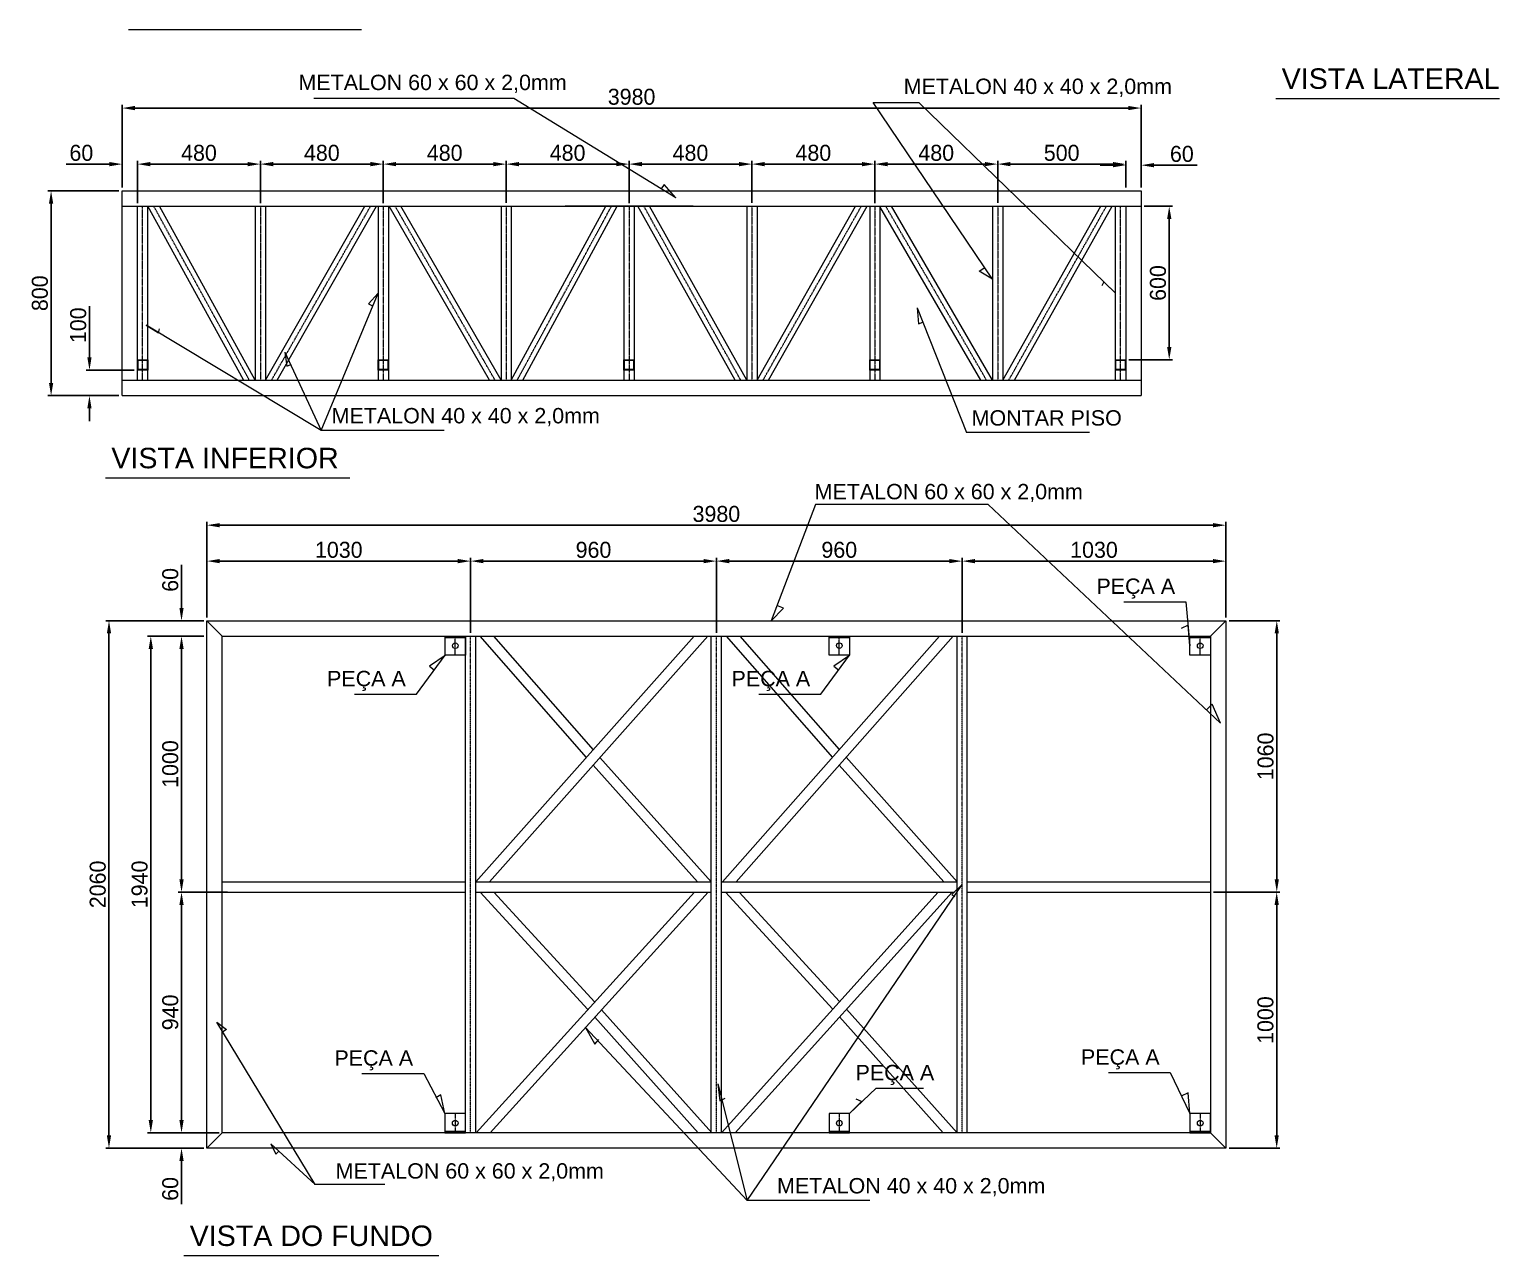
# Model space of a CAD drawing. Header units: millimetres. Extents: x 240378 to 252481, y -44226 to -32994.
# Drawn here: x 240546 to 246289, y -44226 to -39436 of the extents above; entities that cross this region are included whole.
import ezdxf

# ---------------------------------------------------------------- set-up
doc = ezdxf.new("R2010")
doc.units = ezdxf.units.MM
doc.header["$LTSCALE"] = 0.08
doc.linetypes.add('CENTER', pattern=[50.8, 31.75, -6.35, 6.35, -6.35])
doc.linetypes.add('DASHDOT', pattern=[25.4, 12.7, -6.35, 0, -6.35])
for name, color, linetype, lineweight in [('01 cent', 1, 'DASHDOT', 9), ('03', 3, 'Continuous', 15), ('04', 4, 'Continuous', 5), ('CENT 1', 1, 'CENTER', 9), ('COTA', 1, 'Continuous', 9)]:
    doc.layers.add(name, color=color, linetype=linetype, lineweight=lineweight)
doc.styles.add('1-20', font='arial.ttf', dxfattribs={"height": 4})
doc.styles.add('1-500', font='arial.ttf', dxfattribs={"height": 100})
doc.dimstyles.new('ESC25', dxfattribs={"dimscale": 25, "dimtxt": 2.5, "dimasz": 2, "dimexe": 0.5, "dimexo": 0.5, "dimgap": 0.5, "dimtad": 1, "dimdec": 0, "dimzin": 0, "dimdsep": 46, "dimtxsty": 'Standard', "dimcen": 1.5, "dimclrd": 1, "dimclre": 1, "dimclrt": 2, "dimadec": 0, "dimazin": 0, "dimtfac": 1, "dimtdec": 0, "dimtofl": 0, "dimtmove": 0, "dimatfit": 3, "dimfxl": 1, "dimtolj": 1, "dimtzin": 0, "dimarcsym": 0})

# ---------------------------------------------------------------- blocks, each defined once
blk = doc.blocks.new('*D15')
at = {"layer": 'COTA', "color": 1, "lineweight": -2, "transparency": 16777216}
for p, q in [((241239.1, -41733.5), (241239.1, -41360.5)), ((245169.1, -41373), (241289.1, -41373)), ((245219.1, -41733.5), (245219.1, -41360.5))]:
    blk.add_line(p, q, dxfattribs=at)
at = {"layer": 'COTA', "color": 1, "transparency": 16777216}
for points in [[(241289.1, -41364.7), (241289.1, -41381.4), (241239.1, -41373)], [(245169.1, -41364.7), (245169.1, -41381.4), (245219.1, -41373)]]:
    blk.add_solid(points, dxfattribs=at)
at = {"layer": 'DEFPOINTS', "color": 0, "transparency": 16777216}
for p in [(241239.1, -41373), (241239.1, -41746), (245219.1, -41746)]:
    blk.add_point(p, dxfattribs=at)
at = {"layer": 'COTA', "color": 2, "transparency": 16777216, "insert": (243229.1, -41329.3), "char_height": 62.5, "attachment_point": 5}
blk.add_mtext('\\A1;3980', dxfattribs=at)
blk = doc.blocks.new('*D16')
at = {"layer": 'COTA', "color": 1, "lineweight": -2, "transparency": 16777216}
for p, q in [((241226.6, -41746), (240843.9, -41746)), ((240856.4, -41796), (240856.4, -43756)), ((241226.6, -43806), (240843.9, -43806))]:
    blk.add_line(p, q, dxfattribs=at)
at = {"layer": 'COTA', "color": 1, "transparency": 16777216}
for points in [[(240848.1, -41796), (240864.8, -41796), (240856.4, -41746)], [(240848.1, -43756), (240864.8, -43756), (240856.4, -43806)]]:
    blk.add_solid(points, dxfattribs=at)
at = {"layer": 'DEFPOINTS', "color": 0, "transparency": 16777216}
for p in [(241239.1, -41746), (240856.4, -43806), (241239.1, -43806)]:
    blk.add_point(p, dxfattribs=at)
at = {"layer": 'COTA', "color": 2, "transparency": 16777216, "insert": (240812.7, -42776), "char_height": 62.5, "attachment_point": 5, "rotation": 90}
blk.add_mtext('\\A1;2060', dxfattribs=at)
blk = doc.blocks.new('*D3')
at = {"layer": 'COTA', "color": 1, "lineweight": -2, "transparency": 16777216}
for p, q in [((244777.9, -39966.8), (244727.9, -39966.8)), ((244827.9, -40054.5), (244827.9, -39954.3)), ((244887.9, -40054.5), (244887.9, -39954.3)), ((244937.9, -39966.8), (245106.7, -39966.8))]:
    blk.add_line(p, q, dxfattribs=at)
at = {"layer": 'COTA', "color": 1, "transparency": 16777216}
for points in [[(244777.9, -39958.5), (244777.9, -39975.1), (244827.9, -39966.8)], [(244937.9, -39958.5), (244937.9, -39975.1), (244887.9, -39966.8)]]:
    blk.add_solid(points, dxfattribs=at)
at = {"layer": 'DEFPOINTS', "color": 0, "transparency": 16777216}
for p in [(244887.9, -39966.8), (244827.9, -40067), (244887.9, -40067)]:
    blk.add_point(p, dxfattribs=at)
at = {"layer": 'COTA', "color": 2, "transparency": 16777216, "insert": (245047.3, -39923.1), "char_height": 62.5, "attachment_point": 5}
blk.add_mtext('\\A1;60', dxfattribs=at)
blk = doc.blocks.new('*D4')
at = {"layer": 'COTA', "color": 1, "lineweight": -2, "transparency": 16777216}
for p, q in [((240857.9, -39962.6), (240689.2, -39962.6)), ((240907.9, -40054.5), (240907.9, -39950.1)), ((240967.9, -40114.5), (240967.9, -39950.1)), ((241017.9, -39962.6), (241067.9, -39962.6))]:
    blk.add_line(p, q, dxfattribs=at)
at = {"layer": 'COTA', "color": 1, "transparency": 16777216}
for points in [[(240857.9, -39954.3), (240857.9, -39971), (240907.9, -39962.6)], [(241017.9, -39954.3), (241017.9, -39971), (240967.9, -39962.6)]]:
    blk.add_solid(points, dxfattribs=at)
at = {"layer": 'DEFPOINTS', "color": 0, "transparency": 16777216}
for p in [(240907.9, -39962.6), (240907.9, -40067), (240967.9, -40127)]:
    blk.add_point(p, dxfattribs=at)
at = {"layer": 'COTA', "color": 2, "transparency": 16777216, "insert": (240748.5, -39918.9), "char_height": 62.5, "attachment_point": 5}
blk.add_mtext('\\A1;60', dxfattribs=at)
blk = doc.blocks.new('*D23')
at = {"layer": 'COTA', "color": 1, "lineweight": -2, "transparency": 16777216}
for p, q in [((240907.9, -40054.5), (240907.9, -39731.2)), ((244887.9, -40054.5), (244887.9, -39731.2)), ((240957.9, -39743.7), (244837.9, -39743.7))]:
    blk.add_line(p, q, dxfattribs=at)
at = {"layer": 'COTA', "color": 1, "transparency": 16777216}
for points in [[(240957.9, -39735.3), (240957.9, -39752), (240907.9, -39743.7)], [(244837.9, -39735.3), (244837.9, -39752), (244887.9, -39743.7)]]:
    blk.add_solid(points, dxfattribs=at)
at = {"layer": 'DEFPOINTS', "color": 0, "transparency": 16777216}
for p in [(244887.9, -39743.7), (240907.9, -40067), (244887.9, -40067)]:
    blk.add_point(p, dxfattribs=at)
at = {"layer": 'COTA', "color": 2, "transparency": 16777216, "insert": (242897.9, -39699.9), "char_height": 62.5, "attachment_point": 5}
blk.add_mtext('\\A1;3980', dxfattribs=at)
blk = doc.blocks.new('*D24')
at = {"layer": 'COTA', "color": 1, "lineweight": -2, "transparency": 16777216}
for p, q in [((240895.4, -40067), (240617.8, -40067)), ((240630.3, -40117), (240630.3, -40817)), ((240895.4, -40867), (240617.8, -40867))]:
    blk.add_line(p, q, dxfattribs=at)
at = {"layer": 'COTA', "color": 1, "transparency": 16777216}
for points in [[(240622, -40117), (240638.7, -40117), (240630.3, -40067)], [(240622, -40817), (240638.7, -40817), (240630.3, -40867)]]:
    blk.add_solid(points, dxfattribs=at)
at = {"layer": 'DEFPOINTS', "color": 0, "transparency": 16777216}
for p in [(240907.9, -40067), (240630.3, -40867), (240907.9, -40867)]:
    blk.add_point(p, dxfattribs=at)
at = {"layer": 'COTA', "color": 2, "transparency": 16777216, "insert": (240586.6, -40467), "char_height": 62.5, "attachment_point": 5, "rotation": 90}
blk.add_mtext('\\A1;800', dxfattribs=at)
blk = doc.blocks.new('*D25')
at = {"layer": 'COTA', "color": 1, "lineweight": -2, "transparency": 16777216}
for p, q in [((240780.2, -40717), (240780.2, -40517)), ((240955.4, -40767), (240767.7, -40767)), ((240895.4, -40867), (240767.7, -40867)), ((240780.2, -40917), (240780.2, -40967))]:
    blk.add_line(p, q, dxfattribs=at)
at = {"layer": 'COTA', "color": 1, "transparency": 16777216}
for points in [[(240771.8, -40717), (240788.5, -40717), (240780.2, -40767)], [(240771.8, -40917), (240788.5, -40917), (240780.2, -40867)]]:
    blk.add_solid(points, dxfattribs=at)
at = {"layer": 'DEFPOINTS', "color": 0, "transparency": 16777216}
for p in [(240780.2, -40767), (240967.9, -40767), (240907.9, -40867)]:
    blk.add_point(p, dxfattribs=at)
at = {"layer": 'COTA', "color": 2, "transparency": 16777216, "insert": (240736.4, -40592), "char_height": 62.5, "attachment_point": 5, "rotation": 90}
blk.add_mtext('\\A1;100', dxfattribs=at)
blk = doc.blocks.new('*D26')
at = {"layer": 'COTA', "color": 1, "lineweight": -2, "transparency": 16777216}
for p, q in [((240967.9, -40114.5), (240967.9, -39950.1)), ((241017.9, -39962.6), (241397.9, -39962.6)), ((241447.9, -40114.5), (241447.9, -39950.1))]:
    blk.add_line(p, q, dxfattribs=at)
at = {"layer": 'COTA', "color": 1, "transparency": 16777216}
for points in [[(241017.9, -39954.3), (241017.9, -39971), (240967.9, -39962.6)], [(241397.9, -39954.3), (241397.9, -39971), (241447.9, -39962.6)]]:
    blk.add_solid(points, dxfattribs=at)
at = {"layer": 'DEFPOINTS', "color": 0, "transparency": 16777216}
for p in [(241447.9, -39962.6), (240967.9, -40127), (241447.9, -40127)]:
    blk.add_point(p, dxfattribs=at)
at = {"layer": 'COTA', "color": 2, "transparency": 16777216, "insert": (241207.9, -39918.9), "char_height": 62.5, "attachment_point": 5}
blk.add_mtext('\\A1;480', dxfattribs=at)
blk = doc.blocks.new('*D27')
at = {"layer": 'COTA', "color": 1, "lineweight": -2, "transparency": 16777216}
for p, q in [((241447.9, -40114.5), (241447.9, -39950.1)), ((241497.9, -39962.6), (241877.9, -39962.6)), ((241927.9, -40114.5), (241927.9, -39950.1))]:
    blk.add_line(p, q, dxfattribs=at)
at = {"layer": 'COTA', "color": 1, "transparency": 16777216}
for points in [[(241497.9, -39954.3), (241497.9, -39971), (241447.9, -39962.6)], [(241877.9, -39954.3), (241877.9, -39971), (241927.9, -39962.6)]]:
    blk.add_solid(points, dxfattribs=at)
at = {"layer": 'DEFPOINTS', "color": 0, "transparency": 16777216}
for p in [(241927.9, -39962.6), (241447.9, -40127), (241927.9, -40127)]:
    blk.add_point(p, dxfattribs=at)
at = {"layer": 'COTA', "color": 2, "transparency": 16777216, "insert": (241687.9, -39918.9), "char_height": 62.5, "attachment_point": 5}
blk.add_mtext('\\A1;480', dxfattribs=at)
blk = doc.blocks.new('*D28')
at = {"layer": 'COTA', "color": 1, "lineweight": -2, "transparency": 16777216}
for p, q in [((241927.9, -40114.5), (241927.9, -39950.1)), ((241977.9, -39962.6), (242357.9, -39962.6)), ((242407.9, -40113.5), (242407.9, -39950.1))]:
    blk.add_line(p, q, dxfattribs=at)
at = {"layer": 'COTA', "color": 1, "transparency": 16777216}
for points in [[(241977.9, -39954.3), (241977.9, -39971), (241927.9, -39962.6)], [(242357.9, -39954.3), (242357.9, -39971), (242407.9, -39962.6)]]:
    blk.add_solid(points, dxfattribs=at)
at = {"layer": 'DEFPOINTS', "color": 0, "transparency": 16777216}
for p in [(242407.9, -39962.6), (241927.9, -40127), (242407.9, -40126)]:
    blk.add_point(p, dxfattribs=at)
at = {"layer": 'COTA', "color": 2, "transparency": 16777216, "insert": (242167.9, -39918.9), "char_height": 62.5, "attachment_point": 5}
blk.add_mtext('\\A1;480', dxfattribs=at)
blk = doc.blocks.new('*D29')
at = {"layer": 'COTA', "color": 1, "lineweight": -2, "transparency": 16777216}
for p, q in [((242407.9, -40113.5), (242407.9, -39950.1)), ((242457.9, -39962.6), (242837.9, -39962.6)), ((242887.9, -40114.5), (242887.9, -39950.1))]:
    blk.add_line(p, q, dxfattribs=at)
at = {"layer": 'COTA', "color": 1, "transparency": 16777216}
for points in [[(242457.9, -39954.3), (242457.9, -39971), (242407.9, -39962.6)], [(242837.9, -39954.3), (242837.9, -39971), (242887.9, -39962.6)]]:
    blk.add_solid(points, dxfattribs=at)
at = {"layer": 'DEFPOINTS', "color": 0, "transparency": 16777216}
for p in [(242887.9, -39962.6), (242407.9, -40126), (242887.9, -40127)]:
    blk.add_point(p, dxfattribs=at)
at = {"layer": 'COTA', "color": 2, "transparency": 16777216, "insert": (242647.9, -39918.9), "char_height": 62.5, "attachment_point": 5}
blk.add_mtext('\\A1;480', dxfattribs=at)
blk = doc.blocks.new('*D30')
at = {"layer": 'COTA', "color": 1, "lineweight": -2, "transparency": 16777216}
for p, q in [((242887.9, -40114.5), (242887.9, -39950.1)), ((242937.9, -39962.6), (243317.9, -39962.6)), ((243367.9, -40113.5), (243367.9, -39950.1))]:
    blk.add_line(p, q, dxfattribs=at)
at = {"layer": 'COTA', "color": 1, "transparency": 16777216}
for points in [[(242937.9, -39954.3), (242937.9, -39971), (242887.9, -39962.6)], [(243317.9, -39954.3), (243317.9, -39971), (243367.9, -39962.6)]]:
    blk.add_solid(points, dxfattribs=at)
at = {"layer": 'DEFPOINTS', "color": 0, "transparency": 16777216}
for p in [(243367.9, -39962.6), (242887.9, -40127), (243367.9, -40126)]:
    blk.add_point(p, dxfattribs=at)
at = {"layer": 'COTA', "color": 2, "transparency": 16777216, "insert": (243127.9, -39918.9), "char_height": 62.5, "attachment_point": 5}
blk.add_mtext('\\A1;480', dxfattribs=at)
blk = doc.blocks.new('*D31')
at = {"layer": 'COTA', "color": 1, "lineweight": -2, "transparency": 16777216}
for p, q in [((243367.9, -40113.5), (243367.9, -39950.1)), ((243417.9, -39962.6), (243797.9, -39962.6)), ((243847.9, -40114.5), (243847.9, -39950.1))]:
    blk.add_line(p, q, dxfattribs=at)
at = {"layer": 'COTA', "color": 1, "transparency": 16777216}
for points in [[(243417.9, -39954.3), (243417.9, -39971), (243367.9, -39962.6)], [(243797.9, -39954.3), (243797.9, -39971), (243847.9, -39962.6)]]:
    blk.add_solid(points, dxfattribs=at)
at = {"layer": 'DEFPOINTS', "color": 0, "transparency": 16777216}
for p in [(243847.9, -39962.6), (243367.9, -40126), (243847.9, -40127)]:
    blk.add_point(p, dxfattribs=at)
at = {"layer": 'COTA', "color": 2, "transparency": 16777216, "insert": (243607.9, -39918.9), "char_height": 62.5, "attachment_point": 5}
blk.add_mtext('\\A1;480', dxfattribs=at)
blk = doc.blocks.new('*D32')
at = {"layer": 'COTA', "color": 1, "lineweight": -2, "transparency": 16777216}
for p, q in [((243847.9, -40114.5), (243847.9, -39950.1)), ((243897.9, -39962.6), (244277.9, -39962.6)), ((244327.9, -40113.5), (244327.9, -39950.1))]:
    blk.add_line(p, q, dxfattribs=at)
at = {"layer": 'COTA', "color": 1, "transparency": 16777216}
for points in [[(243897.9, -39954.3), (243897.9, -39971), (243847.9, -39962.6)], [(244277.9, -39954.3), (244277.9, -39971), (244327.9, -39962.6)]]:
    blk.add_solid(points, dxfattribs=at)
at = {"layer": 'DEFPOINTS', "color": 0, "transparency": 16777216}
for p in [(244327.9, -39962.6), (243847.9, -40127), (244327.9, -40126)]:
    blk.add_point(p, dxfattribs=at)
at = {"layer": 'COTA', "color": 2, "transparency": 16777216, "insert": (244087.9, -39918.9), "char_height": 62.5, "attachment_point": 5}
blk.add_mtext('\\A1;480', dxfattribs=at)
blk = doc.blocks.new('*D33')
at = {"layer": 'COTA', "color": 1, "lineweight": -2, "transparency": 16777216}
for p, q in [((244327.9, -40113.5), (244327.9, -39950.1)), ((244377.9, -39962.6), (244777.9, -39962.6)), ((244827.9, -40054.5), (244827.9, -39950.1))]:
    blk.add_line(p, q, dxfattribs=at)
at = {"layer": 'COTA', "color": 1, "transparency": 16777216}
for points in [[(244377.9, -39954.3), (244377.9, -39971), (244327.9, -39962.6)], [(244777.9, -39954.3), (244777.9, -39971), (244827.9, -39962.6)]]:
    blk.add_solid(points, dxfattribs=at)
at = {"layer": 'DEFPOINTS', "color": 0, "transparency": 16777216}
for p in [(244827.9, -39962.6), (244827.9, -40067), (244327.9, -40126)]:
    blk.add_point(p, dxfattribs=at)
at = {"layer": 'COTA', "color": 2, "transparency": 16777216, "insert": (244577.9, -39918.9), "char_height": 62.5, "attachment_point": 5}
blk.add_mtext('\\A1;500', dxfattribs=at)
blk = doc.blocks.new('*D36')
at = {"layer": 'COTA', "color": 1, "lineweight": -2, "transparency": 16777216}
for p, q in [((241239.1, -41733.5), (241239.1, -41500.8)), ((241289.1, -41513.3), (242219.1, -41513.3)), ((242269.1, -41793.5), (242269.1, -41500.8))]:
    blk.add_line(p, q, dxfattribs=at)
at = {"layer": 'COTA', "color": 1, "transparency": 16777216}
for points in [[(241289.1, -41505), (241289.1, -41521.6), (241239.1, -41513.3)], [(242219.1, -41505), (242219.1, -41521.6), (242269.1, -41513.3)]]:
    blk.add_solid(points, dxfattribs=at)
at = {"layer": 'DEFPOINTS', "color": 0, "transparency": 16777216}
for p in [(242269.1, -41513.3), (241239.1, -41746), (242269.1, -41806)]:
    blk.add_point(p, dxfattribs=at)
at = {"layer": 'COTA', "color": 2, "transparency": 16777216, "insert": (241754.1, -41469.5), "char_height": 62.5, "attachment_point": 5}
blk.add_mtext('\\A1;1030', dxfattribs=at)
blk = doc.blocks.new('*D37')
at = {"layer": 'COTA', "color": 1, "lineweight": -2, "transparency": 16777216}
for p, q in [((242269.1, -41793.5), (242269.1, -41500.8)), ((242319.1, -41513.3), (243179.1, -41513.3)), ((243229.1, -41793.5), (243229.1, -41500.8))]:
    blk.add_line(p, q, dxfattribs=at)
at = {"layer": 'COTA', "color": 1, "transparency": 16777216}
for points in [[(242319.1, -41505), (242319.1, -41521.6), (242269.1, -41513.3)], [(243179.1, -41505), (243179.1, -41521.6), (243229.1, -41513.3)]]:
    blk.add_solid(points, dxfattribs=at)
at = {"layer": 'DEFPOINTS', "color": 0, "transparency": 16777216}
for p in [(243229.1, -41513.3), (242269.1, -41806), (243229.1, -41806)]:
    blk.add_point(p, dxfattribs=at)
at = {"layer": 'COTA', "color": 2, "transparency": 16777216, "insert": (242749.1, -41469.5), "char_height": 62.5, "attachment_point": 5}
blk.add_mtext('\\A1;960', dxfattribs=at)
blk = doc.blocks.new('*D38')
at = {"layer": 'COTA', "color": 1, "lineweight": -2, "transparency": 16777216}
for p, q in [((243229.1, -41793.5), (243229.1, -41500.8)), ((243279.1, -41513.3), (244139.1, -41513.3)), ((244189.1, -41793.5), (244189.1, -41500.8))]:
    blk.add_line(p, q, dxfattribs=at)
at = {"layer": 'COTA', "color": 1, "transparency": 16777216}
for points in [[(243279.1, -41505), (243279.1, -41521.6), (243229.1, -41513.3)], [(244139.1, -41505), (244139.1, -41521.6), (244189.1, -41513.3)]]:
    blk.add_solid(points, dxfattribs=at)
at = {"layer": 'DEFPOINTS', "color": 0, "transparency": 16777216}
for p in [(244189.1, -41513.3), (243229.1, -41806), (244189.1, -41806)]:
    blk.add_point(p, dxfattribs=at)
at = {"layer": 'COTA', "color": 2, "transparency": 16777216, "insert": (243709.1, -41469.5), "char_height": 62.5, "attachment_point": 5}
blk.add_mtext('\\A1;960', dxfattribs=at)
blk = doc.blocks.new('*D39')
at = {"layer": 'COTA', "color": 1, "lineweight": -2, "transparency": 16777216}
for p, q in [((244189.1, -41793.5), (244189.1, -41500.8)), ((244239.1, -41513.3), (245169.1, -41513.3)), ((245219.1, -41733.5), (245219.1, -41500.8))]:
    blk.add_line(p, q, dxfattribs=at)
at = {"layer": 'COTA', "color": 1, "transparency": 16777216}
for points in [[(244239.1, -41505), (244239.1, -41521.6), (244189.1, -41513.3)], [(245169.1, -41505), (245169.1, -41521.6), (245219.1, -41513.3)]]:
    blk.add_solid(points, dxfattribs=at)
at = {"layer": 'DEFPOINTS', "color": 0, "transparency": 16777216}
for p in [(245219.1, -41513.3), (245219.1, -41746), (244189.1, -41806)]:
    blk.add_point(p, dxfattribs=at)
at = {"layer": 'COTA', "color": 2, "transparency": 16777216, "insert": (244704.1, -41469.5), "char_height": 62.5, "attachment_point": 5}
blk.add_mtext('\\A1;1030', dxfattribs=at)
blk = doc.blocks.new('*D5')
at = {"layer": 'COTA', "color": 1, "lineweight": -2, "transparency": 16777216}
for p, q in [((241226.6, -41806), (241127.3, -41806)), ((241139.8, -42756), (241139.8, -41856)), ((241318.9, -42806), (241127.3, -42806))]:
    blk.add_line(p, q, dxfattribs=at)
at = {"layer": 'COTA', "color": 1, "transparency": 16777216}
for points in [[(241131.5, -41856), (241148.1, -41856), (241139.8, -41806)], [(241131.5, -42756), (241148.1, -42756), (241139.8, -42806)]]:
    blk.add_solid(points, dxfattribs=at)
at = {"layer": 'DEFPOINTS', "color": 0, "transparency": 16777216}
for p in [(241139.8, -41806), (241239.1, -41806), (241331.4, -42806)]:
    blk.add_point(p, dxfattribs=at)
at = {"layer": 'COTA', "color": 2, "transparency": 16777216, "insert": (241096.1, -42306), "char_height": 62.5, "attachment_point": 5, "rotation": 90}
blk.add_mtext('\\A1;1000', dxfattribs=at)
blk = doc.blocks.new('*D6')
at = {"layer": 'COTA', "color": 1, "lineweight": -2, "transparency": 16777216}
for p, q in [((241286.6, -42806), (241127.3, -42806)), ((241139.8, -43696), (241139.8, -42856)), ((241226.6, -43746), (241127.3, -43746))]:
    blk.add_line(p, q, dxfattribs=at)
at = {"layer": 'COTA', "color": 1, "transparency": 16777216}
for points in [[(241131.5, -42856), (241148.1, -42856), (241139.8, -42806)], [(241131.5, -43696), (241148.1, -43696), (241139.8, -43746)]]:
    blk.add_solid(points, dxfattribs=at)
at = {"layer": 'DEFPOINTS', "color": 0, "transparency": 16777216}
for p in [(241139.8, -42806), (241299.1, -42806), (241239.1, -43746)]:
    blk.add_point(p, dxfattribs=at)
at = {"layer": 'COTA', "color": 2, "transparency": 16777216, "insert": (241096.1, -43276), "char_height": 62.5, "attachment_point": 5, "rotation": 90}
blk.add_mtext('\\A1;940', dxfattribs=at)
blk = doc.blocks.new('*D40')
at = {"layer": 'COTA', "color": 1, "lineweight": -2, "transparency": 16777216}
for p, q in [((241226.6, -41806), (241007.3, -41806)), ((241019.8, -43696), (241019.8, -41856)), ((241286.6, -43746), (241007.3, -43746))]:
    blk.add_line(p, q, dxfattribs=at)
at = {"layer": 'COTA', "color": 1, "transparency": 16777216}
for points in [[(241011.5, -41856), (241028.2, -41856), (241019.8, -41806)], [(241011.5, -43696), (241028.2, -43696), (241019.8, -43746)]]:
    blk.add_solid(points, dxfattribs=at)
at = {"layer": 'DEFPOINTS', "color": 0, "transparency": 16777216}
for p in [(241019.8, -41806), (241239.1, -41806), (241299.1, -43746)]:
    blk.add_point(p, dxfattribs=at)
at = {"layer": 'COTA', "color": 2, "transparency": 16777216, "insert": (240976.1, -42776), "char_height": 62.5, "attachment_point": 5, "rotation": 90}
blk.add_mtext('\\A1;1940', dxfattribs=at)
blk = doc.blocks.new('*D41')
at = {"layer": 'COTA', "color": 1, "lineweight": -2, "transparency": 16777216}
for p, q in [((241139.8, -43696), (241139.8, -43646)), ((241226.6, -43746), (241127.3, -43746)), ((241226.6, -43806), (241127.3, -43806)), ((241139.8, -43856), (241139.8, -44024.8))]:
    blk.add_line(p, q, dxfattribs=at)
at = {"layer": 'COTA', "color": 1, "transparency": 16777216}
for points in [[(241131.5, -43696), (241148.1, -43696), (241139.8, -43746)], [(241131.5, -43856), (241148.1, -43856), (241139.8, -43806)]]:
    blk.add_solid(points, dxfattribs=at)
at = {"layer": 'DEFPOINTS', "color": 0, "transparency": 16777216}
for p in [(241239.1, -43746), (241139.8, -43806), (241239.1, -43806)]:
    blk.add_point(p, dxfattribs=at)
at = {"layer": 'COTA', "color": 2, "transparency": 16777216, "insert": (241096.1, -43965.4), "char_height": 62.5, "attachment_point": 5, "rotation": 90}
blk.add_mtext('\\A1;60', dxfattribs=at)
blk = doc.blocks.new('*D42')
at = {"layer": 'COTA', "color": 1, "lineweight": -2, "transparency": 16777216}
for p, q in [((241139.8, -41696), (241139.8, -41527.3)), ((241226.6, -41746), (241127.3, -41746)), ((241226.6, -41806), (241127.3, -41806)), ((241139.8, -41856), (241139.8, -41906))]:
    blk.add_line(p, q, dxfattribs=at)
at = {"layer": 'COTA', "color": 1, "transparency": 16777216}
for points in [[(241131.5, -41696), (241148.1, -41696), (241139.8, -41746)], [(241131.5, -41856), (241148.1, -41856), (241139.8, -41806)]]:
    blk.add_solid(points, dxfattribs=at)
at = {"layer": 'DEFPOINTS', "color": 0, "transparency": 16777216}
for p in [(241139.8, -41746), (241239.1, -41746), (241239.1, -41806)]:
    blk.add_point(p, dxfattribs=at)
at = {"layer": 'COTA', "color": 2, "transparency": 16777216, "insert": (241096.1, -41586.6), "char_height": 62.5, "attachment_point": 5, "rotation": 90}
blk.add_mtext('\\A1;60', dxfattribs=at)
blk = doc.blocks.new('*D43')
at = {"layer": 'COTA', "color": 1, "lineweight": -2, "transparency": 16777216}
for p, q in [((245171.6, -42806), (245430.3, -42806)), ((245417.8, -43756), (245417.8, -42856)), ((245231.6, -43806), (245430.3, -43806))]:
    blk.add_line(p, q, dxfattribs=at)
at = {"layer": 'COTA', "color": 1, "transparency": 16777216}
for points in [[(245409.5, -42856), (245426.1, -42856), (245417.8, -42806)], [(245409.5, -43756), (245426.1, -43756), (245417.8, -43806)]]:
    blk.add_solid(points, dxfattribs=at)
at = {"layer": 'DEFPOINTS', "color": 0, "transparency": 16777216}
for p in [(245159.1, -42806), (245417.8, -42806), (245219.1, -43806)]:
    blk.add_point(p, dxfattribs=at)
at = {"layer": 'COTA', "color": 2, "transparency": 16777216, "insert": (245374, -43306), "char_height": 62.5, "attachment_point": 5, "rotation": 90}
blk.add_mtext('\\A1;1000', dxfattribs=at)
blk = doc.blocks.new('*D44')
at = {"layer": 'COTA', "color": 1, "lineweight": -2, "transparency": 16777216}
for p, q in [((245231.6, -41746), (245430.6, -41746)), ((245418.1, -42756), (245418.1, -41796)), ((245171.6, -42806), (245430.6, -42806))]:
    blk.add_line(p, q, dxfattribs=at)
at = {"layer": 'COTA', "color": 1, "transparency": 16777216}
for points in [[(245409.8, -41796), (245426.5, -41796), (245418.1, -41746)], [(245409.8, -42756), (245426.5, -42756), (245418.1, -42806)]]:
    blk.add_solid(points, dxfattribs=at)
at = {"layer": 'DEFPOINTS', "color": 0, "transparency": 16777216}
for p in [(245219.1, -41746), (245418.1, -41746), (245159.1, -42806)]:
    blk.add_point(p, dxfattribs=at)
at = {"layer": 'COTA', "color": 2, "transparency": 16777216, "insert": (245374.4, -42276), "char_height": 62.5, "attachment_point": 5, "rotation": 90}
blk.add_mtext('\\A1;1060', dxfattribs=at)
blk = doc.blocks.new('*D137')
at = {"layer": 'COTA', "color": 1, "lineweight": -2, "transparency": 16777216}
for p, q in [((244900.4, -40127), (245010.5, -40127)), ((244998, -40177), (244998, -40677)), ((244840.4, -40727), (245010.5, -40727))]:
    blk.add_line(p, q, dxfattribs=at)
at = {"layer": 'COTA', "color": 1, "transparency": 16777216}
for points in [[(244989.7, -40177), (245006.4, -40177), (244998, -40127)], [(244989.7, -40677), (245006.4, -40677), (244998, -40727)]]:
    blk.add_solid(points, dxfattribs=at)
at = {"layer": 'DEFPOINTS', "color": 0, "transparency": 16777216}
for p in [(244887.9, -40127), (244827.9, -40727), (244998, -40727)]:
    blk.add_point(p, dxfattribs=at)
at = {"layer": 'COTA', "color": 2, "transparency": 16777216, "insert": (244954.3, -40427), "char_height": 62.5, "attachment_point": 5, "rotation": 90}
blk.add_mtext('\\A1;600', dxfattribs=at)

msp = doc.modelspace()

# ---------------------------------------------------------------- linework, layer by layer
at = {"layer": '01 cent'}
for p, q in [((242269.1, -43746), (242269.1, -41806)), ((243229.1, -43746), (243229.1, -41806)), ((244189.1, -43746), (244189.1, -41806)), ((244189.1, -43746), (244189.1, -41806))]:
    msp.add_line(p, q, dxfattribs=at)
at = {"layer": '03', "color": 3}
for p, q in [((240907.9, -40067), (244887.9, -40067)), ((240907.9, -40867), (240907.9, -40067)), ((244887.9, -40067), (244887.9, -40867)), ((240907.9, -40127), (244887.9, -40127)), ((240967.9, -40807), (240967.9, -40127)), ((241007.9, -40807), (241007.9, -40127)), ((241381.8, -40805), (241008.7, -40127)), ((241427.9, -40807), (241053.7, -40127)), ((241427.9, -40126), (241427.9, -40807)), ((241467.9, -40126), (241467.9, -40807)), ((241467.9, -40807), (241855.8, -40127)), ((241513.3, -40807), (241901.2, -40127)), ((241907.9, -40127), (241907.9, -40807)), ((241947.9, -40127), (241947.9, -40807)), ((242342.4, -40807), (241951.1, -40127)), ((242387.9, -40807), (241996.6, -40127)), ((242387.9, -40126), (242387.9, -40807)), ((242427.9, -40126), (242427.9, -40807)), ((242427.9, -40807), (242797.1, -40127)), ((242472.8, -40807), (242842, -40127)), ((242867.9, -40127), (242867.9, -40807)), ((242907.9, -40127), (242907.9, -40807)), ((243302.4, -40807), (242922.9, -40127)), ((243347.5, -40807), (242968.1, -40127)), ((243347.9, -40126), (243347.9, -40807)), ((243387.9, -40126), (243387.9, -40807)), ((243387.9, -40807), (243772.9, -40127)), ((243433.2, -40807), (243818.2, -40127)), ((243827.9, -40127), (243827.9, -40807)), ((243827.9, -40127), (243827.9, -40807)), ((243867.9, -40127), (243867.9, -40807)), ((243867.9, -40127), (243867.9, -40807)), ((244262.3, -40807), (243867.9, -40127.6)), ((244307.9, -40807), (243913.2, -40127)), ((244307.9, -40126), (244307.9, -40807)), ((244347.9, -40126), (244347.9, -40807)), ((244347.9, -40807), (244730.3, -40127)), ((244393.2, -40807), (244775.6, -40127)), ((244787.9, -40807), (244787.9, -40127)), ((244827.9, -40127), (244827.9, -40807)), ((240967.9, -40767), (240967.9, -40727)), ((240967.9, -40727), (241007.9, -40727)), ((240967.9, -40729), (241007.9, -40729)), ((241007.9, -40765), (240967.9, -40765)), ((241007.9, -40767), (240967.9, -40767)), ((240969.9, -40767), (240969.9, -40727)), ((241005.9, -40727), (241005.9, -40767)), ((241007.9, -40727), (241007.9, -40767)), ((241907.9, -40767), (241907.9, -40727)), ((241907.9, -40727), (241947.9, -40727)), ((241907.9, -40729), (241947.9, -40729)), ((241947.9, -40765), (241907.9, -40765)), ((241947.9, -40767), (241907.9, -40767)), ((241909.9, -40767), (241909.9, -40727)), ((241945.9, -40727), (241945.9, -40767)), ((241947.9, -40727), (241947.9, -40767)), ((242867.9, -40767), (242867.9, -40727)), ((242867.9, -40727), (242907.9, -40727)), ((242867.9, -40729), (242907.9, -40729)), ((242907.9, -40765), (242867.9, -40765)), ((242907.9, -40767), (242867.9, -40767)), ((242869.9, -40767), (242869.9, -40727)), ((242905.9, -40727), (242905.9, -40767)), ((242907.9, -40727), (242907.9, -40767)), ((243827.9, -40767), (243827.9, -40727)), ((243827.9, -40727), (243867.9, -40727)), ((243827.9, -40729), (243867.9, -40729)), ((243867.9, -40765), (243827.9, -40765)), ((243867.9, -40767), (243827.9, -40767)), ((243829.9, -40767), (243829.9, -40727)), ((243865.9, -40727), (243865.9, -40767)), ((243867.9, -40727), (243867.9, -40767)), ((244787.9, -40767), (244787.9, -40727)), ((244787.9, -40727), (244827.9, -40727)), ((244787.9, -40729), (244827.9, -40729)), ((244827.9, -40765), (244787.9, -40765)), ((244827.9, -40767), (244787.9, -40767)), ((244789.9, -40767), (244789.9, -40727)), ((244825.9, -40727), (244825.9, -40767)), ((244827.9, -40727), (244827.9, -40767)), ((240907.9, -40807), (244887.9, -40807)), ((240907.9, -40867), (244887.9, -40867))]:
    msp.add_line(p, q, dxfattribs=at)
at = {"layer": '03'}
for p, q in [((243137.9, -40127), (242637.9, -40127)), ((241239.1, -41746), (245219.1, -41746)), ((241239.1, -43806), (241239.1, -41746)), ((241299.1, -41806), (241239.1, -41746)), ((245159.1, -41806), (245219.1, -41746)), ((245219.1, -41746), (245219.1, -43806)), ((241299.1, -41806), (245159.1, -41806)), ((241299.1, -43746), (241299.1, -41806)), ((242169.1, -41881.2), (242169.1, -41806.2)), ((242169.1, -41806.2), (242249.1, -41806.2)), ((242249.1, -43746), (242249.1, -41806)), ((242249.1, -41806.2), (242249.1, -41881.2)), ((242289.1, -43746), (242289.1, -41806)), ((242289.1, -42766), (243141.7, -41806)), ((242304.8, -41806), (242720.5, -42280.2)), ((242342.8, -42766), (243195.4, -41806)), ((242358.5, -41806), (242747.2, -42250.1)), ((243209.1, -43746), (243209.1, -41806)), ((243249.1, -43746), (243249.1, -41806)), ((243253.4, -42766), (244100.3, -41806)), ((243267, -41806), (243682.3, -42279.8)), ((243307, -42766), (244153.8, -41806)), ((243320.7, -41806), (243709, -42249.6)), ((243669.1, -41881), (243669.1, -41806)), ((243669.1, -41806), (243749.1, -41806)), ((243749.1, -41806), (243749.1, -41881)), ((244169.1, -43746), (244169.1, -41806)), ((244169.1, -43746), (244169.1, -41806)), ((244209.1, -43746), (244209.1, -41806)), ((244209.1, -43746), (244209.1, -41806)), ((245079.1, -41881.2), (245079.1, -41806.2)), ((245079.1, -41806.2), (245159.1, -41806.2)), ((245159.1, -41806), (245159.1, -43745.8)), ((245159.1, -41806.2), (245159.1, -41881.2)), ((242169.1, -41812.2), (242249.1, -41812.2)), ((243669.1, -41812), (243749.1, -41812)), ((245079.1, -41812.2), (245159.1, -41812.2)), ((242249.1, -41881.2), (242169.1, -41881.2)), ((243749.1, -41881), (243669.1, -41881)), ((245159.1, -41881.2), (245079.1, -41881.2)), ((242747.4, -42310.4), (243155.4, -42766)), ((242774.2, -42280.3), (243209.1, -42766)), ((243709.3, -42310), (244117.6, -42766)), ((243735.9, -42279.7), (244169.1, -42766)), ((241299.1, -42766), (242249.1, -42766)), ((242289.1, -42766), (243209.1, -42766)), ((243249.1, -42766), (244169.1, -42766)), ((244209.1, -42766), (245159.1, -42766)), ((241299.1, -42806), (242249.1, -42806)), ((242289.1, -42806), (243209.1, -42806)), ((242291, -43746), (243143.6, -42806)), ((242306.7, -42806), (242727, -43265.3)), ((242344.8, -43746), (243197.4, -42806)), ((242360.4, -42806), (242754, -43235.5)), ((243249.1, -42806), (244159.1, -42806)), ((243249.1, -43746), (244095.9, -42806)), ((243264.8, -42806), (243683.6, -43263.7)), ((243302.7, -43746), (244149.5, -42806)), ((243318.5, -42806), (243710.5, -43233.8)), ((244209.1, -42806), (245159.1, -42806)), ((242753.7, -43295.2), (243157.3, -43746)), ((242780.7, -43265.4), (243211, -43746)), ((243710.3, -43293.6), (244115.4, -43746)), ((243737.2, -43263.7), (244169.1, -43746)), ((242168.9, -43670.8), (242168.9, -43745.8)), ((242248.9, -43670.8), (242168.9, -43670.8)), ((242248.9, -43745.8), (242248.9, -43670.8)), ((243669.1, -43671), (243669.1, -43746)), ((243749.1, -43671), (243669.1, -43671)), ((243749.1, -43746), (243749.1, -43671)), ((245079.1, -43670.8), (245079.1, -43745.8)), ((245159.1, -43670.8), (245079.1, -43670.8)), ((245159.1, -43745.8), (245159.1, -43670.8)), ((241299.1, -43746), (241239.1, -43806)), ((245159.3, -43746), (241299.1, -43746)), ((242168.9, -43739.8), (242248.9, -43739.8)), ((242168.9, -43745.8), (242248.9, -43745.8)), ((243669.1, -43740), (243749.1, -43740)), ((243669.1, -43746), (243749.1, -43746)), ((245079.1, -43739.8), (245159.1, -43739.8)), ((245079.1, -43745.8), (245159.1, -43745.8)), ((245159.3, -43746), (245219.1, -43806)), ((245219.1, -43806), (241239.1, -43806))]:
    msp.add_line(p, q, dxfattribs=at)
for centre in [(242209.1, -41843.7), (243709.1, -41843.5), (245119.1, -41843.7), (242208.9, -43708.3), (243709.1, -43708.5), (245119.1, -43708.3)]:
    msp.add_circle(centre, 11, dxfattribs=at)
at = {"layer": '04', "color": 4}
for p, q in [((240932.2, -39436.4), (241842.9, -39436.4)), ((245414.8, -39706.2), (246288.5, -39706.2)), ((244743, -40422.5), (244734.6, -40437.9)), ((244787.9, -40467), (244743, -40422.5)), ((241685.4, -41002.9), (241907.9, -40467)), ((241907.9, -40467), (241870.8, -40508.9)), ((241870.8, -40508.9), (241886, -40515.7)), ((244013, -40524.1), (244206.5, -41011.5)), ((244013, -40524.1), (244018.9, -40587)), ((241685.4, -41002.9), (241002.2, -40591.8)), ((241002.2, -40591.8), (241049.4, -40621.8)), ((244018.9, -40587), (244035.3, -40580.6)), ((241049.4, -40621.8), (241053.8, -40605.8)), ((241542.7, -40697), (241685.4, -41002.9)), ((241542.7, -40697), (241551.6, -40752.2)), ((241551.6, -40752.2), (241566.5, -40744.8)), ((242165.5, -41002.9), (241685.4, -41002.9)), ((244686.6, -41011.5), (244206.5, -41011.5)), ((240843.3, -41188.2), (241797.1, -41188.2)), ((242169.2, -41881.6), (242108.5, -41923.8)), ((243748.9, -41881.6), (243688.2, -41923.8)), ((242108.5, -41923.8), (242126.8, -41937.7)), ((243688.2, -41923.8), (243706.6, -41937.7)), ((243348.7, -44010.7), (244189.1, -42776)), ((244189.1, -42776), (244148.9, -42816)), ((244148.9, -42816), (244161.2, -42823.3)), ((243348.7, -44010.7), (242717.3, -43335.3)), ((242717.3, -43335.3), (242753.8, -43399.5)), ((242753.8, -43399.5), (242769.3, -43382.5)), ((243235.4, -43555.4), (243348.7, -44010.7)), ((243235.4, -43555.4), (243242.2, -43621.4)), ((242152.4, -43598.6), (242132.6, -43610.3)), ((242168.4, -43670.7), (242152.4, -43598.6)), ((243242.2, -43621.4), (243263.1, -43611)), ((243749.1, -43671), (243796.3, -43624.5)), ((243796.3, -43624.5), (243775.1, -43614.7)), ((243828.8, -44010.7), (243348.7, -44010.7)), ((241149.2, -44225.9), (242145.5, -44225.9))]:
    msp.add_line(p, q, dxfattribs=at)
at = {"layer": '04'}
for p, q in [((242437.4, -39706.4), (241656.2, -39706.4)), ((243070.4, -40094), (242437.4, -39706.4)), ((244307.9, -40411.5), (243841.4, -39721.7)), ((243841.4, -39721.7), (244020.3, -39721.7)), ((244020.3, -39721.7), (244787.9, -40467)), ((243024.5, -40042.2), (243013.9, -40059.4)), ((243070.4, -40094), (243024.5, -40042.2)), ((244255.7, -40380.8), (244277.3, -40366.2)), ((244307.9, -40411.5), (244255.7, -40380.8)), ((243616.7, -41291.8), (243442.6, -41746)), ((244290.2, -41291.8), (243616.7, -41291.8)), ((244290.2, -41291.8), (245197.9, -42146.1)), ((243491.8, -41697.1), (243465.2, -41687)), ((244820.7, -41671.8), (245062.4, -41671.8)), ((245062.4, -41671.8), (245079.1, -41843.7)), ((243442.6, -41746), (243491.8, -41697.1)), ((245072, -41763.2), (245045.3, -41776.6)), ((245079.1, -41843.7), (245072, -41763.2)), ((242057.1, -42032.5), (242169.1, -41881.2)), ((243636.9, -42032.5), (243748.8, -41881.2)), ((241815.4, -42032.5), (242057.1, -42032.5)), ((243395.2, -42032.5), (243636.9, -42032.5)), ((245165.3, -42072.2), (245144.3, -42093.5)), ((245197.9, -42146.1), (245165.3, -42072.2)), ((241662.2, -43948), (241277.6, -43313.6)), ((241277.6, -43313.6), (241315, -43342.9)), ((241315, -43342.9), (241300.6, -43351.6)), ((241844, -43514.7), (242085.7, -43514.7)), ((242085.7, -43514.7), (242168.9, -43670.8)), ((244760.2, -43511), (245001.9, -43511)), ((245001.9, -43511), (245079.1, -43670.8)), ((243853.4, -43571.6), (243749.1, -43671)), ((243853.4, -43571.6), (244038.8, -43571.6)), ((245072, -43590.3), (245045.3, -43603.7)), ((245079.1, -43670.8), (245072, -43590.3)), ((241662.2, -43948), (241488.1, -43789.5)), ((241488.1, -43789.5), (241508.7, -43829.8)), ((241508.7, -43829.8), (241519.4, -43818)), ((241934.5, -43948), (241662.2, -43948))]:
    msp.add_line(p, q, dxfattribs=at)
for points in [[(243070.4, -40094), (243024.5, -40042.2), (243013.9, -40059.4), (243070.4, -40094)], [(244307.9, -40411.5), (244277.3, -40366.2), (244255.7, -40380.8), (244307.9, -40411.5)], [(243442.6, -41746), (243465.2, -41687), (243491.8, -41697.1), (243442.6, -41746)], [(245045.3, -41776.6), (245072, -41763.2), (245079.1, -41843.7), (245045.3, -41776.6)], [(245144.3, -42093.5), (245165.3, -42072.2), (245197.9, -42146.1), (245144.3, -42093.5)], [(241277.6, -43313.6), (241315, -43342.9), (241300.6, -43351.6), (241277.6, -43313.6)], [(245045.3, -43603.7), (245072, -43590.3), (245079.1, -43670.8), (245045.3, -43603.7)], [(241519.4, -43818), (241488.1, -43789.5), (241508.7, -43829.8), (241519.4, -43818)]]:
    msp.add_solid(points, dxfattribs=at)
at = {"layer": '04', "color": 4}
for points in [[(244734.6, -40437.9), (244787.9, -40467), (244743, -40422.5), (244734.6, -40437.9)], [(241907.9, -40467), (241870.8, -40508.9), (241886, -40515.7), (241907.9, -40467)], [(244035.3, -40580.6), (244013, -40524.1), (244018.9, -40587), (244035.3, -40580.6)], [(241002.2, -40591.8), (241049.4, -40621.8), (241053.8, -40605.8), (241002.2, -40591.8)], [(241542.7, -40697), (241551.6, -40752.2), (241566.5, -40744.8), (241542.7, -40697)], [(242169.2, -41881.6), (242126.8, -41937.7), (242108.5, -41923.8), (242169.2, -41881.6)], [(243748.9, -41881.6), (243706.6, -41937.7), (243688.2, -41923.8), (243748.9, -41881.6)], [(244189.1, -42776), (244148.9, -42816), (244161.2, -42823.3), (244189.1, -42776)], [(242717.3, -43335.3), (242769.3, -43382.5), (242753.8, -43399.5), (242717.3, -43335.3)], [(243263.1, -43611), (243235.4, -43555.4), (243242.2, -43621.4), (243263.1, -43611)], [(242168.4, -43670.7), (242132.6, -43610.3), (242152.4, -43598.6), (242168.4, -43670.7)], [(243775.1, -43614.7), (243749.1, -43671), (243796.3, -43624.5), (243775.1, -43614.7)]]:
    msp.add_solid(points, dxfattribs=at)
at = {"layer": 'CENT 1', "color": 1}
for p, q in [((240987.9, -40807), (240987.9, -40127)), ((241404.4, -40806), (241031.5, -40127)), ((241447.9, -40126), (241447.9, -40807)), ((241491.5, -40806.3), (241878.2, -40127)), ((241927.9, -40127), (241927.9, -40807)), ((242364.7, -40807), (241974.2, -40127)), ((242407.9, -40126), (242407.9, -40807)), ((242450.8, -40807), (242819.3, -40127)), ((242887.9, -40127), (242887.9, -40807)), ((243324, -40806.1), (242945.8, -40127)), ((243367.9, -40126), (243367.9, -40807)), ((243411.5, -40806.2), (243795.3, -40127)), ((243847.9, -40127), (243847.9, -40807)), ((243847.9, -40127), (243847.9, -40807)), ((244284.3, -40806.5), (243890.7, -40127)), ((244327.9, -40126), (244327.9, -40807)), ((244371.4, -40806.2), (244752.6, -40127)), ((244807.9, -40807), (244807.9, -40127))]:
    msp.add_line(p, q, dxfattribs=at)
at = {"layer": 'CENT 1'}
for p, q in [((242887.9, -40127), (242887.9, -40627)), ((242209.1, -41881.2), (242209.1, -41806.2)), ((243709.1, -41881), (243709.1, -41806)), ((245119.1, -41881.2), (245119.1, -41806.2)), ((242208.9, -43670.8), (242208.9, -43745.8)), ((243709.1, -43671), (243709.1, -43746)), ((245119.1, -43670.8), (245119.1, -43745.8))]:
    msp.add_line(p, q, dxfattribs=at)
at = {"layer": 'COTA'}
msp.add_line((241907.9, -40467), (241907.9, -40467), dxfattribs=at)

# ---------------------------------------------------------------- texts
at = {"layer": '04', "style": '1-20'}
for s, p in [('METALON 60 x 60 x 2,0mm', (241596.6, -39673.4)), ('METALON 40 x 40 x 2,0mm', (243960.7, -39688.7)), ('METALON 40 x 40 x 2,0mm', (241726.1, -40975.2)), ('MONTAR PISO', (244226, -40983.9)), ('METALON 60 x 60 x 2,0mm', (243612.7, -41271.8)), ('PEÇA A', (244713.6, -41641.2)), ('PEÇA A', (241708.3, -42001.9)), ('PEÇA A', (243288.1, -42001.9)), ('PEÇA A', (241737, -43484)), ('PEÇA A', (244653.2, -43480.3)), ('PEÇA A', (243772.8, -43541)), ('METALON 60 x 60 x 2,0mm', (241741.7, -43925.2)), ('METALON 40 x 40 x 2,0mm', (243466, -43983))]:
    msp.add_text(s, height=60, dxfattribs=at).set_placement(p)
at = {"layer": '04', "color": 4, "style": '1-500'}
for s, p in [('VISTA LATERAL', (245437.3, -39668.6)), ('VISTA INFERIOR', (240865.8, -41150.7)), ('VISTA DO FUNDO', (241171.7, -44188.4))]:
    msp.add_text(s, height=80, dxfattribs=at).set_placement(p)

# ---------------------------------------------------------------- dimensions: what is measured, and where the dimension line sits
at = {"layer": 'COTA'}
for base, p1, p2, picture, middle in [((244887.9, -39743.7), (240907.9, -40067), (244887.9, -40067), '*D23', (242897.9, -39699.9)), ((240907.9, -39962.6), (240967.9, -40127), (240907.9, -40067), '*D4', (240748.5, -39918.9)), ((241447.9, -39962.6), (240967.9, -40127), (241447.9, -40127), '*D26', (241207.9, -39918.9)), ((241927.9, -39962.6), (241447.9, -40127), (241927.9, -40127), '*D27', (241687.9, -39918.9)), ((242407.9, -39962.6), (241927.9, -40127), (242407.9, -40126), '*D28', (242167.9, -39918.9)), ((242887.9, -39962.6), (242407.9, -40126), (242887.9, -40127), '*D29', (242647.9, -39918.9)), ((243367.9, -39962.6), (242887.9, -40127), (243367.9, -40126), '*D30', (243127.9, -39918.9)), ((243847.9, -39962.6), (243367.9, -40126), (243847.9, -40127), '*D31', (243607.9, -39918.9)), ((244327.9, -39962.6), (243847.9, -40127), (244327.9, -40126), '*D32', (244087.9, -39918.9)), ((244827.9, -39962.6), (244327.9, -40126), (244827.9, -40067), '*D33', (244577.9, -39918.9)), ((244887.9, -39966.8), (244827.9, -40067), (244887.9, -40067), '*D3', (245047.3, -39923.1)), ((241239.1, -41373), (245219.1, -41746), (241239.1, -41746), '*D15', (243229.1, -41329.3)), ((242269.1, -41513.3), (241239.1, -41746), (242269.1, -41806), '*D36', (241754.1, -41469.5)), ((243229.1, -41513.3), (242269.1, -41806), (243229.1, -41806), '*D37', (242749.1, -41469.5)), ((244189.1, -41513.3), (243229.1, -41806), (244189.1, -41806), '*D38', (243709.1, -41469.5)), ((245219.1, -41513.3), (244189.1, -41806), (245219.1, -41746), '*D39', (244704.1, -41469.5))]:
    dim = msp.add_linear_dim(base=base, p1=p1, p2=p2, dimstyle='ESC25', dxfattribs=at)
    dim.commit()
    dim.dimension.update_dxf_attribs({"geometry": picture, "text_midpoint": middle})
for base, p1, p2, picture, middle in [((240630.3, -40867), (240907.9, -40067), (240907.9, -40867), '*D24', (240586.6, -40467)), ((244998, -40727), (244887.9, -40127), (244827.9, -40727), '*D137', (244954.3, -40427)), ((240780.2, -40767), (240907.9, -40867), (240967.9, -40767), '*D25', (240736.4, -40592)), ((241139.8, -41746), (241239.1, -41806), (241239.1, -41746), '*D42', (241096.1, -41586.6)), ((240856.4, -43806), (241239.1, -41746), (241239.1, -43806), '*D16', (240812.7, -42776)), ((245418.1, -41746), (245159.1, -42806), (245219.1, -41746), '*D44', (245374.4, -42276)), ((241019.8, -41806), (241299.1, -43746), (241239.1, -41806), '*D40', (240976.1, -42776)), ((241139.8, -41806), (241331.4, -42806), (241239.1, -41806), '*D5', (241096.1, -42306)), ((241139.8, -42806), (241239.1, -43746), (241299.1, -42806), '*D6', (241096.1, -43276)), ((245417.8, -42806), (245219.1, -43806), (245159.1, -42806), '*D43', (245374, -43306)), ((241139.8, -43806), (241239.1, -43746), (241239.1, -43806), '*D41', (241096.1, -43965.4))]:
    dim = msp.add_linear_dim(base=base, p1=p1, p2=p2, angle=90, dimstyle='ESC25', dxfattribs=at)
    dim.commit()
    dim.dimension.update_dxf_attribs({"geometry": picture, "text_midpoint": middle})

doc.saveas('drawing.dxf')
